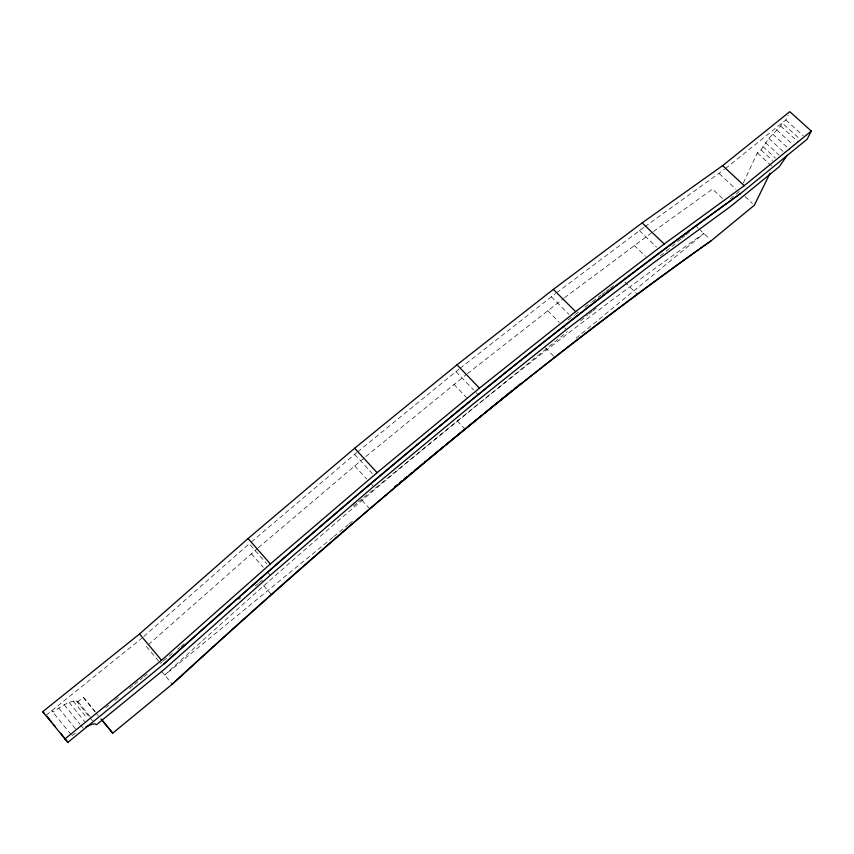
<?xml version="1.0" encoding="UTF-8"?>
<svg xmlns="http://www.w3.org/2000/svg" width="854" height="854" viewBox="0 0 854 854"><rect width="100%" height="100%" fill="white"/><g stroke="black" fill="none" stroke-linecap="round" stroke-linejoin="round"><path stroke-width="0.64" stroke-dasharray="4.27 3.2" d="M743.375 182.937L757.338 152.898L761.01 149.93L768.803 138.38L780.673 126.018L782.136 122.944L800.732 139.832M725.398 168.601L785.84 119.966L788.114 115.215M576.034 338.195L703.877 233.505C513.649 367.273 336.188 518.282 164.662 675.055L332.718 537.444M148.361 644.653L257.385 548.546M143.835 636.454L249.208 543.763L266.747 563.757M258.399 547.681L364.797 457.402M251.236 542.044L356.662 452.673M365.822 456.559L466.401 374.479M333.743 536.6L348.176 524.772M349.211 523.929L352.307 521.399M357.687 451.83L459.068 369.109M105.768 707.795L108.842 705.287M115.002 700.259L119.112 696.917M129.381 688.548L133.48 685.207M134.505 684.374L142.714 677.681M143.75 676.838L147.849 673.496M160.189 663.441L162.26 661.754M163.285 660.911L173.618 652.499M177.749 649.125L179.82 647.439M180.856 646.595L184.987 643.233M238.714 599.444L240.775 597.768M255.239 585.972L258.346 583.453M259.381 582.609L262.477 580.079M353.396 505.984L357.527 502.611M358.563 501.768L362.694 498.405M363.729 497.562L567.269 331.683M580.709 320.741L587.936 314.848M588.972 314.005L592.068 311.475M593.103 310.632L596.199 308.113M660.259 255.901L680.926 239.067M681.962 238.223L685.057 235.693M686.093 234.85L689.189 232.331M730.245 198.875L739.468 191.36M71.063 734.6L51.71 710.741L52.959 712.044C60.079 707.347 67.402 701.433 76.219 700.803L77.992 701.636L83.34 697.323L95.05 711.457M46.169 715.204L141.849 638.205M644.781 226.737L724.363 169.434M467.437 373.657L563.394 298.612M460.114 368.287L555.559 293.541M564.441 297.822L652.349 232.235M567.921 320.026L574.283 315.233M575.34 314.432L578.532 312.041M584.894 307.248L591.256 302.444M592.324 301.654L600.81 295.26M601.867 294.459L605.048 292.057M606.116 291.267L609.297 288.865M610.354 288.065L613.535 285.674M556.616 292.741L643.702 227.506M653.427 231.466L712.514 189.097L722.676 198.619M71.896 735.625L77.65 731.547M785.84 119.966L803.23 135.733M780.673 126.018L798.223 141.967M776.606 129.819L794.156 145.799M772.582 134.025L790.089 150.005M768.803 138.38L783.364 151.692M765.504 142.639L779.051 155.044M762.857 146.557L775.4 158.054M761.01 149.93L772.539 160.509M757.338 152.898L771.995 166.391M745.051 196.559L752.491 203.498M719.207 173.586L736.031 189.268M696.426 226.427L698.284 228.199M699.223 229.085L709.482 238.832M639.39 230.591L656.534 247.105M634.084 245.322L645.378 256.253M624.882 282.076L637.265 294.192M551.31 296.722L568.775 314.176M547.563 310.546L559.263 322.289M564.675 327.712L566.48 329.527M545.279 347.674L554.737 357.26M455.919 371.586L473.596 389.968M476.062 392.53L477.461 393.982M453.912 384.311L466.604 397.569M457.189 420.969L464.982 429.178M354.623 454.339L372.291 473.554M354.559 465.793L366.579 478.902M371.554 484.325L373.604 486.566M361.979 500.263L369.771 508.803M251.311 553.723L263.245 567.344M268.188 572.981L270.227 575.308M263.598 585.652L271.326 594.512M146.354 646.414L160.648 663.526M161.299 671.009L172.262 684.171M83.34 697.323L95.093 711.798M95.936 712.834L98.456 715.94M77.992 701.636L90.14 716.634M76.219 700.803L89.222 716.869M90.033 717.872L92.478 720.883M73.22 701.059L87.087 718.203M69.153 702.404L84.706 721.662M64.242 704.774L79.828 724.117M80.65 725.131L83.116 728.184M58.734 708.051L76.828 730.533"/><path stroke-width="1.28" d="M770.062 173.213L754.349 205.238L711.361 240.614A923.708 123.168 -42.2 0 0 172.262 684.171L112.728 733.17L100.975 718.993M811.3 131.068L807.105 139.245L740.578 193.516A1112.527 141.348 -42.1 0 0 163.605 664.252L67.893 742.339L42.7 711.724L139.522 633.967L248.076 538.554L354.634 448.275L456.997 364.807L553.317 289.399L642.187 222.862L722.644 165.612L789.822 111.66L811.3 131.068L744.24 185.692L664.198 244.02L575.628 311.646L479.468 388.143L377.105 472.678L270.387 563.96L161.513 660.27L64.658 739.158M787.249 155.236L779.264 166.69L730.832 206.273L652.766 263.395L566.48 329.527L472.956 404.209L373.604 486.566L270.227 575.308L165.003 668.746L96.619 724.63L94.911 723.893L91.986 724.256L86.03 726.701M172.262 684.171C343.981 527.025 521.431 375.472 711.361 240.614M163.616 664.252C348.667 498.757 538.938 338.579 740.578 193.516M394.58 486.78L396.64 485.093M399.736 482.563L401.796 480.877M403.857 479.19L406.952 476.649M409.013 474.963L412.108 472.433M414.169 470.746L417.254 468.205M419.325 466.519L422.41 463.989M424.47 462.302L477.055 419.239M479.115 417.553L481.176 415.866M484.271 413.336L512.112 390.545M514.172 388.848L516.232 387.161M518.293 385.474L520.364 383.788M722.644 165.612L744.24 185.692M642.187 222.862L664.198 244.02M553.317 289.399L575.628 311.646M42.7 711.724L44.429 713.464M456.997 364.807L479.468 388.143M354.634 448.275L377.105 472.678M248.076 538.554L270.387 563.96M139.522 633.967L161.513 660.27M101.551 719.399L112.728 733.17M46.97 716.207L51.806 722.238M53.407 724.245L55.019 726.263M60.655 733.298L67.893 742.339"/></g></svg>
